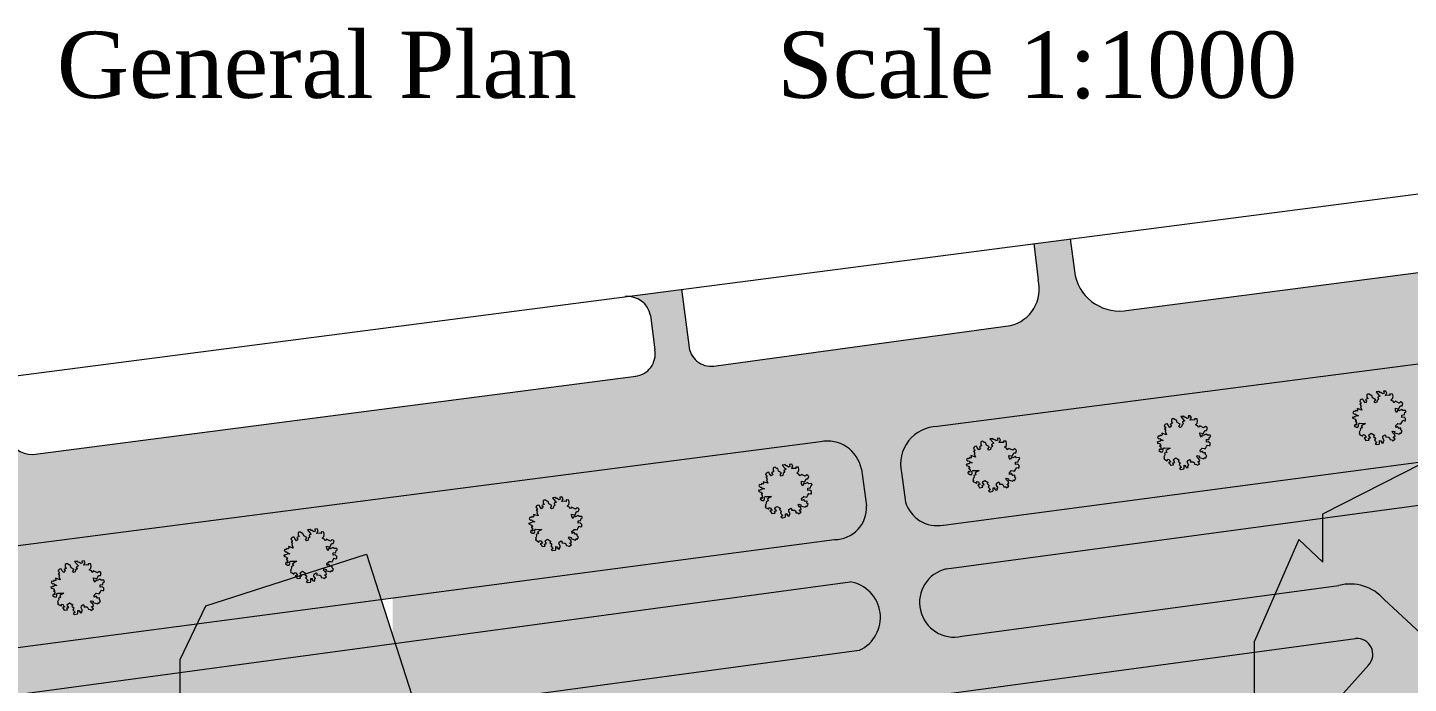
# Model space of a CAD drawing. Header units: millimetres. Extents: x 145836 to 266027, y 108786 to 206069.
# Drawn here: x 158322 to 172898, y 139788 to 146711 of the extents above; entities that cross this region are included whole.
import ezdxf

# ---------------------------------------------------------------- set-up
doc = ezdxf.new("R2010")
doc.units = ezdxf.units.MM
doc.layers.get('0').update_dxf_attribs({"color": 250})
doc.styles.get("Standard").update_dxf_attribs({"font": 'arial.ttf'})

msp = doc.modelspace()

# ---------------------------------------------------------------- hatches: boundary and pattern name
at = {"lineweight": 20}
msp.add_hatch(color=254, dxfattribs=at).paths.add_polyline_path([(172100, 144007), (169946, 143728, -0.403942), (169379, 144090), (169328, 144480), (168944, 144430), (168990, 144048, -0.417647), (168697, 143566), (166931, 143324), (166931, 142307, -0.230552), (167124, 142051), (167177, 141662, -0.356031), (166931, 141319), (166931, 140849), (167005, 140859, -0.742749), (167102, 140139), (166931, 140116), (166931, 139532), (172100, 140229), (172100, 142002), (167989, 141459, -0.388424), (167590, 141702), (167548, 142014, -0.478579), (167928, 142500), (172100, 143042)])
at = {"lineweight": 13, "true_color": 0xfcfcfc}
h = msp.add_hatch(color=7, dxfattribs=at)
h.set_gradient(color1=(194, 223, 180), color2=(197, 224, 184), centered=1, one_color=1, tint=0.8)
h.paths.add_polyline_path([(179773, 143016, -0.792677), (180445, 141647), (172659, 132975, 0.35594), (172704, 132663), (172922, 132468, 0.250858), (173333, 132489), (183711, 144062, 0.658834), (183475, 144520), (167838, 142488, 0.355396), (167538, 142088), (167590, 141702, 0.352882), (167946, 141453)])
at = {"lineweight": 20}
h = msp.add_hatch(color=254, dxfattribs=at)
h.paths.add_polyline_path([(175697, 144474), (172100, 144007), (172100, 143042), (175697, 143509)])
h.paths.add_polyline_path([(175697, 142478), (172100, 142002), (172100, 141632), (173040, 142110), (173444, 141729), (175697, 142033)])
h.paths.add_polyline_path([(174348, 139086), (174348, 138596), (175675, 137359, -0.037181), (175697, 137339), (175697, 137830)])
h = msp.add_hatch(color=254, dxfattribs=at)
h.paths.add_polyline_path([(166931, 143324), (165591, 143140, -0.426777), (165305, 143332), (165226, 143948), (164632, 143871, -0.392832), (164896, 143673), (164943, 143308, -0.433966), (164737, 143030), (162177, 142697), (162177, 141752), (166693, 142339, -0.169222), (166931, 142307)])
h.paths.add_polyline_path([(166931, 140849), (166931, 141319, -0.06854), (166841, 141307), (162177, 140691), (162177, 140294), (162203, 140211)])
h.paths.add_polyline_path([(166931, 139532), (166931, 140116), (162429, 139509), (162536, 139175), (162634, 139208), (162634, 138678), (162636, 138678, -0.285443), (163003, 139002)])
h.paths.add_polyline_path([(162177, 142697), (158377, 142204, -0.336821), (158105, 142412), (158041, 142766, -0.372042), (158199, 143036), (157401, 142933, -0.386929), (157643, 142730), (157703, 142342, -0.418231), (157479, 142088), (156749, 141993), (156749, 141047), (162177, 141752)])
at = {"lineweight": 13}
h = msp.add_hatch(color=5, dxfattribs=at)
h.set_gradient(color1=(194, 223, 180), color2=(197, 224, 184), centered=1, one_color=1, tint=0.8)
h.paths.add_polyline_path([(166933, 141320, 0.354307), (167177, 141662), (167124, 142051, 0.374648), (166744, 142346), (155956, 140944, 0.443182), (155615, 140398), (158688, 131156, 0.375268), (159051, 130970), (159363, 131071, 0.375129), (159546, 131410), (156951, 139367, -0.572776), (157410, 140061), (160112, 140418), (160203, 140608), (161901, 141152), (162054, 140675)])
h.paths.add_polyline_path([(167102, 140139, 0.742749), (167005, 140859), (162203, 140211), (162429, 139509)])
h.paths.add_polyline_path([(157736, 139607, 0.43561), (157497, 139230), (158300, 136769, 0.322783), (158485, 136657), (158897, 136791), (158783, 137142), (159932, 137514), (159932, 139904)], flags=17)
h = msp.add_hatch(color=252, dxfattribs=at)
h.paths.add_polyline_path([(172642, 140674), (174348, 139086), (174348, 140877), (173444, 141729), (171996, 141533), (171996, 141067), (171740, 141308), (171489, 140731), (172165, 140822, -0.287312)])
h.paths.add_polyline_path([(173444, 141729), (173040, 142110), (171996, 141579), (171996, 141533)])
h.paths.add_polyline_path([(171489, 140731), (171272, 140234), (171272, 140118), (172325, 140260, -0.722331), (172478, 139981), (172072, 139527, -0.452865), (171785, 139520), (171549, 139743), (171272, 139434), (171272, 137756), (173005, 139687, -0.370887), (173212, 139654), (174348, 138596), (174348, 139086), (172642, 140674, -0.00065), (172643, 140673, 0.288015), (172165, 140822)])
h.paths.add_polyline_path([(171272, 140118), (171272, 139434), (171549, 139743), (171805, 139502, 0.390675), (172063, 139517), (172482, 139985, 0.673111), (172341, 140262)], flags=17)
h.paths.add_polyline_path([(173177, 139508, 0.404429), (173016, 139498), (171702, 138033), (172217, 137541), (172284, 137478), (172693, 137912), (172619, 137987), (172963, 138352), (174348, 137048), (174348, 138413)])
h.paths.add_polyline_path([(171962, 137270), (172217, 137541), (171702, 138033), (173015, 139496, -0.436472), (173185, 139500), (174348, 138413), (174348, 138596), (173185, 139680, 0.305524), (173005, 139687), (171272, 137756), (171272, 137554), (171454, 137756)])
h.paths.add_polyline_path([(171454, 137756), (171272, 137554), (171272, 136405), (172029, 137207), (171962, 137270), (171962, 137270)])
h = msp.add_hatch(color=5, dxfattribs=at)
h.set_gradient(color1=(194, 223, 180), color2=(197, 224, 184), centered=1, one_color=1, tint=0.8)
h.paths.add_polyline_path([(171489, 140731), (171740, 141308), (171996, 141067), (171996, 141533), (168022, 140996, 0.913286), (168119, 140276)])
h = msp.add_hatch(color=252, dxfattribs=at)
h.paths.add_polyline_path([(161901, 141152), (160203, 140608), (160112, 140418), (162054, 140675)])
h.paths.add_polyline_path([(162054, 140675), (160112, 140418), (159932, 140041), (159932, 139904), (162203, 140211)])
h.paths.add_polyline_path([(162203, 140211), (159932, 139904), (159932, 137514), (162137, 138227), (161766, 139255, -0.463333), (161939, 139443), (162429, 139509)])
h.paths.add_polyline_path([(162634, 139208), (162536, 139175), (162429, 139509), (161939, 139443, 0.463333), (161766, 139255), (162137, 138227), (162647, 138392), (162629, 138443, -0.124516), (162634, 138670)])
h.paths.add_polyline_path([(162787, 138730), (162636, 138678, 0.129518), (162629, 138443), (162647, 138392), (162787, 138437)])
h.paths.add_polyline_path([(162200, 138051), (162137, 138227), (159932, 137514), (159932, 137130), (162136, 137850, 0.286235)])
at = {"lineweight": 20}
h = msp.add_hatch(color=254, dxfattribs=at)
h.paths.add_polyline_path([(159932, 140041), (160112, 140418), (157234, 140038, 0.293439), (156905, 139634), (157930, 139634), (159932, 139904)])
h.paths.add_polyline_path([(159007, 136449), (158897, 136791), (158567, 136684, -0.512429), (158290, 136799), (157497, 139230, -0.466932), (157767, 139612), (157930, 139634), (156905, 139634, 0.071899), (156909, 139496), (158705, 133990), (159207, 133990), (158520, 136094, -0.36162), (158650, 136332)])
h = msp.add_hatch(color=256, dxfattribs=at)
h.set_gradient(color1=(194, 223, 180), color2=(197, 224, 184), centered=1, one_color=1, tint=0.8)
h.paths.add_polyline_path([(163540, 138681), (163877, 137641), (168112, 139022), (168586, 138580), (168723, 138717), (168565, 138854), (169124, 139494), (169764, 138935), (169205, 138295), (168764, 138681), (168626, 138543), (168039, 137888), (169431, 136591, 0.050246), (169465, 136621), (169471, 136628, 0.38277), (169465, 136927), (169225, 137152), (171272, 139434), (171272, 140118), (163003, 139002, 0.285443), (162636, 138678), (162787, 138730), (162787, 138437)])

# ---------------------------------------------------------------- linework, layer by layer
for p, q in [((158199, 143036), (182324, 146166)), ((183442, 144515), (167928, 142500)), ((169328, 144480), (169379, 144090)), ((169946, 143728), (175879, 144498)), ((168944, 144430), (168990, 144048)), ((165226, 143948), (165305, 143332)), ((164896, 143673), (164943, 143308)), ((165591, 143140), (168697, 143566)), ((158377, 142204), (164744, 143030)), ((167989, 141459), (179920, 143036)), ((168022, 140996), (179757, 142581)), ((166693, 142339), (155998, 140950)), ((167124, 142051), (167177, 141662)), ((167548, 142014), (167590, 141702)), ((157234, 140038), (166841, 141307)), ((157767, 139612), (167005, 140859)), ((168184, 140285), (172165, 140822)), ((175943, 137601), (172642, 140674)), ((163003, 139002), (172341, 140262)), ((161939, 139443), (167102, 140139)), ((172063, 139517), (172482, 139985))]:
    msp.add_line(p, q, dxfattribs=at)
at = {"lineweight": 13}
for p, q in [((172583, 142868), (172558, 142865)), ((172558, 142865), (172588, 142831)), ((172591, 142869), (172583, 142868)), ((172597, 142858), (172591, 142869)), ((172609, 142857), (172597, 142858)), ((172625, 142844), (172609, 142857)), ((172641, 142851), (172625, 142844)), ((172659, 142874), (172637, 142871)), ((172637, 142871), (172641, 142851)), ((172671, 142853), (172659, 142874)), ((172663, 142844), (172671, 142853)), ((172389, 142776), (172384, 142765)), ((172384, 142765), (172397, 142752)), ((172398, 142742), (172385, 142737)), ((172385, 142737), (172401, 142718)), ((172401, 142784), (172389, 142776)), ((172401, 142718), (172394, 142709)), ((172394, 142709), (172407, 142673)), ((172397, 142752), (172398, 142742)), ((172404, 142786), (172401, 142784)), ((172419, 142789), (172404, 142786)), ((172424, 142773), (172419, 142789)), ((172444, 142750), (172424, 142773)), ((172455, 142762), (172444, 142750)), ((172454, 142787), (172447, 142781)), ((172447, 142781), (172460, 142768)), ((172472, 142796), (172454, 142787)), ((172460, 142768), (172455, 142762)), ((172471, 142840), (172461, 142834)), ((172461, 142834), (172461, 142808)), ((172461, 142808), (172472, 142796)), ((172485, 142842), (172471, 142840)), ((172498, 142830), (172485, 142842)), ((172511, 142827), (172498, 142830)), ((172521, 142801), (172511, 142827)), ((172553, 142783), (172521, 142801)), ((172537, 142761), (172553, 142783)), ((172547, 142749), (172537, 142761)), ((172565, 142756), (172547, 142749)), ((172567, 142774), (172565, 142756)), ((172588, 142792), (172567, 142774)), ((172600, 142820), (172576, 142808)), ((172576, 142808), (172577, 142802)), ((172577, 142802), (172588, 142792)), ((172588, 142831), (172600, 142820)), ((172657, 142827), (172663, 142844)), ((172684, 142830), (172657, 142827)), ((172703, 142827), (172684, 142830)), ((172731, 142842), (172702, 142843)), ((172702, 142843), (172703, 142827)), ((172713, 142778), (172732, 142796)), ((172734, 142767), (172713, 142778)), ((172736, 142815), (172731, 142842)), ((172732, 142796), (172736, 142815)), ((172738, 142768), (172734, 142767)), ((172743, 142751), (172738, 142768)), ((172753, 142757), (172743, 142751)), ((172761, 142767), (172753, 142757)), ((172800, 142746), (172761, 142767)), ((172797, 142687), (172812, 142719)), ((172818, 142761), (172800, 142746)), ((172812, 142719), (172831, 142719)), ((172830, 142756), (172818, 142761)), ((172839, 142744), (172830, 142756)), ((172831, 142719), (172839, 142744)), ((170408, 142580), (170399, 142574)), ((170399, 142574), (170399, 142548)), ((170422, 142581), (170408, 142580)), ((170436, 142569), (170422, 142581)), ((170449, 142567), (170436, 142569)), ((170458, 142541), (170449, 142567)), ((170520, 142607), (170495, 142605)), ((170495, 142605), (170525, 142570)), ((170537, 142560), (170513, 142548)), ((170529, 142608), (170520, 142607)), ((170525, 142570), (170537, 142560)), ((170534, 142598), (170529, 142608)), ((170546, 142596), (170534, 142598)), ((170562, 142583), (170546, 142596)), ((170579, 142591), (170562, 142583)), ((170596, 142613), (170574, 142611)), ((170574, 142611), (170579, 142591)), ((170594, 142567), (170600, 142583)), ((170621, 142569), (170594, 142567)), ((170608, 142593), (170596, 142613)), ((170600, 142583), (170608, 142593)), ((170641, 142567), (170621, 142569)), ((170668, 142581), (170639, 142582)), ((170639, 142582), (170641, 142567)), ((170673, 142555), (170668, 142581)), ((172319, 142596), (172309, 142599)), ((172309, 142599), (172312, 142586)), ((172320, 142658), (172312, 142645)), ((172312, 142645), (172326, 142631)), ((172312, 142586), (172329, 142580)), ((172328, 142602), (172319, 142596)), ((172336, 142657), (172320, 142658)), ((172326, 142631), (172336, 142633)), ((172341, 142603), (172328, 142602)), ((172329, 142580), (172341, 142577)), ((172347, 142561), (172335, 142556)), ((172340, 142669), (172336, 142657)), ((172336, 142633), (172343, 142626)), ((172353, 142663), (172340, 142669)), ((172344, 142612), (172341, 142603)), ((172341, 142577), (172347, 142561)), ((172343, 142626), (172371, 142613)), ((172371, 142613), (172344, 142612)), ((172362, 142673), (172353, 142663)), ((172407, 142673), (172359, 142689)), ((172359, 142689), (172362, 142673)), ((172763, 142668), (172761, 142693)), ((172761, 142693), (172797, 142687)), ((172776, 142648), (172763, 142668)), ((172786, 142674), (172776, 142648)), ((172800, 142665), (172786, 142674)), ((172827, 142680), (172800, 142665)), ((172840, 142668), (172827, 142680)), ((172828, 142621), (172856, 142625)), ((172830, 142596), (172828, 142621)), ((172852, 142600), (172830, 142596)), ((172831, 142548), (172840, 142565)), ((172868, 142669), (172840, 142668)), ((172840, 142565), (172857, 142560)), ((172869, 142584), (172852, 142600)), ((172856, 142625), (172862, 142646)), ((172857, 142560), (172868, 142561)), ((172862, 142646), (172876, 142653)), ((172876, 142653), (172868, 142669)), ((172868, 142561), (172869, 142584)), ((170299, 142412), (170290, 142402)), ((170344, 142412), (170296, 142429)), ((170296, 142429), (170299, 142412)), ((170326, 142516), (170321, 142505)), ((170321, 142505), (170334, 142492)), ((170335, 142481), (170322, 142476)), ((170322, 142476), (170338, 142457)), ((170338, 142524), (170326, 142516)), ((170338, 142457), (170331, 142449)), ((170331, 142449), (170344, 142412)), ((170334, 142492), (170335, 142481)), ((170341, 142525), (170338, 142524)), ((170356, 142529), (170341, 142525)), ((170362, 142512), (170356, 142529)), ((170381, 142489), (170362, 142512)), ((170393, 142501), (170381, 142489)), ((170391, 142526), (170384, 142520)), ((170384, 142520), (170397, 142507)), ((170409, 142536), (170391, 142526)), ((170397, 142507), (170393, 142501)), ((170399, 142548), (170409, 142536)), ((170490, 142523), (170458, 142541)), ((170474, 142500), (170490, 142523)), ((170484, 142488), (170474, 142500)), ((170502, 142495), (170484, 142488)), ((170505, 142513), (170502, 142495)), ((170525, 142531), (170505, 142513)), ((170513, 142548), (170514, 142542)), ((170514, 142542), (170525, 142531)), ((170650, 142518), (170669, 142536)), ((170672, 142506), (170650, 142518)), ((170669, 142536), (170673, 142555)), ((170675, 142507), (170672, 142506)), ((170680, 142491), (170675, 142507)), ((170691, 142496), (170680, 142491)), ((170698, 142506), (170691, 142496)), ((170737, 142486), (170698, 142506)), ((170700, 142407), (170698, 142432)), ((170698, 142432), (170735, 142426)), ((170723, 142413), (170713, 142387)), ((170737, 142405), (170723, 142413)), ((170735, 142426), (170749, 142458)), ((170755, 142500), (170737, 142486)), ((170764, 142419), (170737, 142405)), ((170749, 142458), (170768, 142458)), ((170767, 142495), (170755, 142500)), ((170778, 142407), (170764, 142419)), ((170776, 142483), (170767, 142495)), ((170768, 142458), (170776, 142483)), ((172335, 142522), (172326, 142505)), ((172326, 142505), (172346, 142492)), ((172335, 142556), (172349, 142545)), ((172348, 142513), (172335, 142522)), ((172346, 142492), (172366, 142491)), ((172349, 142545), (172348, 142513)), ((172366, 142491), (172371, 142509)), ((172367, 142525), (172383, 142534)), ((172371, 142509), (172367, 142525)), ((172386, 142449), (172378, 142444)), ((172378, 142444), (172385, 142431)), ((172385, 142431), (172379, 142421)), ((172379, 142421), (172385, 142414)), ((172383, 142534), (172447, 142533)), ((172385, 142414), (172396, 142410)), ((172391, 142464), (172386, 142449)), ((172411, 142487), (172388, 142478)), ((172388, 142478), (172391, 142464)), ((172447, 142533), (172402, 142507)), ((172402, 142507), (172411, 142487)), ((172419, 142403), (172420, 142415)), ((172420, 142415), (172437, 142412)), ((172437, 142412), (172442, 142400)), ((172481, 142406), (172486, 142416)), ((172486, 142416), (172506, 142428)), ((172506, 142428), (172539, 142408)), ((172630, 142397), (172651, 142411)), ((172651, 142411), (172662, 142398)), ((172727, 142440), (172733, 142452)), ((172743, 142424), (172727, 142440)), ((172733, 142452), (172756, 142446)), ((172754, 142413), (172743, 142424)), ((172756, 142446), (172753, 142434)), ((172753, 142434), (172801, 142420)), ((172759, 142394), (172754, 142413)), ((172764, 142510), (172786, 142532)), ((172766, 142490), (172764, 142510)), ((172788, 142501), (172766, 142490)), ((172785, 142500), (172788, 142501)), ((172800, 142479), (172785, 142500)), ((172786, 142532), (172804, 142529)), ((172803, 142481), (172800, 142479)), ((172801, 142420), (172809, 142434)), ((172820, 142482), (172803, 142481)), ((172804, 142529), (172818, 142527)), ((172809, 142434), (172819, 142425)), ((172818, 142527), (172831, 142548)), ((172819, 142425), (172833, 142451)), ((172820, 142464), (172820, 142482)), ((172833, 142451), (172820, 142464)), ((168311, 142279), (168306, 142268)), ((168306, 142268), (168319, 142255)), ((168322, 142287), (168311, 142279)), ((168326, 142288), (168322, 142287)), ((168340, 142292), (168326, 142288)), ((168346, 142275), (168340, 142292)), ((168365, 142252), (168346, 142275)), ((168376, 142289), (168369, 142283)), ((168369, 142283), (168382, 142270)), ((168394, 142299), (168376, 142289)), ((168382, 142270), (168377, 142264)), ((168393, 142343), (168383, 142337)), ((168383, 142337), (168383, 142311)), ((168383, 142311), (168394, 142299)), ((168407, 142344), (168393, 142343)), ((168420, 142332), (168407, 142344)), ((168433, 142330), (168420, 142332)), ((168443, 142304), (168433, 142330)), ((168475, 142286), (168443, 142304)), ((168458, 142263), (168475, 142286)), ((168505, 142370), (168480, 142368)), ((168480, 142368), (168510, 142333)), ((168489, 142276), (168487, 142258)), ((168510, 142294), (168489, 142276)), ((168521, 142323), (168498, 142311)), ((168498, 142311), (168499, 142305)), ((168499, 142305), (168510, 142294)), ((168513, 142372), (168505, 142370)), ((168510, 142333), (168521, 142323)), ((168519, 142361), (168513, 142372)), ((168531, 142360), (168519, 142361)), ((168546, 142347), (168531, 142360)), ((168563, 142354), (168546, 142347)), ((168581, 142376), (168558, 142374)), ((168558, 142374), (168563, 142354)), ((168579, 142330), (168585, 142347)), ((168606, 142332), (168579, 142330)), ((168593, 142356), (168581, 142376)), ((168585, 142347), (168593, 142356)), ((168625, 142330), (168606, 142332)), ((168653, 142344), (168624, 142345)), ((168624, 142345), (168625, 142330)), ((168635, 142281), (168654, 142299)), ((168656, 142269), (168635, 142281)), ((168657, 142318), (168653, 142344)), ((168654, 142299), (168657, 142318)), ((168660, 142270), (168656, 142269)), ((168664, 142254), (168660, 142270)), ((168682, 142269), (168675, 142260)), ((168722, 142249), (168682, 142269)), ((170256, 142335), (170246, 142338)), ((170246, 142338), (170250, 142325)), ((170257, 142397), (170249, 142384)), ((170249, 142384), (170263, 142370)), ((170250, 142325), (170266, 142319)), ((170265, 142342), (170256, 142335)), ((170273, 142396), (170257, 142397)), ((170263, 142370), (170273, 142373)), ((170278, 142342), (170265, 142342)), ((170266, 142319), (170279, 142316)), ((170285, 142300), (170272, 142296)), ((170272, 142296), (170286, 142284)), ((170277, 142409), (170273, 142396)), ((170273, 142373), (170280, 142365)), ((170290, 142402), (170277, 142409)), ((170282, 142351), (170278, 142342)), ((170279, 142316), (170285, 142300)), ((170280, 142365), (170308, 142352)), ((170308, 142352), (170282, 142351)), ((170286, 142284), (170285, 142253)), ((170304, 142265), (170320, 142273)), ((170320, 142273), (170384, 142272)), ((170384, 142272), (170339, 142246)), ((170713, 142387), (170700, 142407)), ((170701, 142249), (170723, 142271)), ((170723, 142271), (170741, 142268)), ((170741, 142268), (170755, 142266)), ((170755, 142266), (170768, 142287)), ((170766, 142361), (170793, 142364)), ((170767, 142336), (170766, 142361)), ((170789, 142339), (170767, 142336)), ((170768, 142287), (170777, 142304)), ((170777, 142304), (170794, 142300)), ((170805, 142408), (170778, 142407)), ((170806, 142324), (170789, 142339)), ((170793, 142364), (170799, 142386)), ((170794, 142300), (170805, 142300)), ((170799, 142386), (170813, 142393)), ((170813, 142393), (170805, 142408)), ((170805, 142300), (170806, 142324)), ((172396, 142410), (172416, 142398)), ((172416, 142398), (172419, 142403)), ((172455, 142387), (172430, 142380)), ((172430, 142380), (172438, 142371)), ((172438, 142371), (172450, 142352)), ((172442, 142400), (172455, 142387)), ((172450, 142352), (172483, 142356)), ((172476, 142377), (172497, 142381)), ((172483, 142356), (172476, 142377)), ((172497, 142381), (172481, 142406)), ((172538, 142401), (172530, 142394)), ((172530, 142394), (172551, 142376)), ((172539, 142408), (172538, 142401)), ((172546, 142366), (172540, 142357)), ((172540, 142357), (172557, 142338)), ((172551, 142376), (172546, 142366)), ((172561, 142328), (172546, 142318)), ((172546, 142318), (172562, 142308)), ((172557, 142338), (172561, 142328)), ((172562, 142308), (172589, 142313)), ((172589, 142313), (172592, 142322)), ((172592, 142322), (172592, 142351)), ((172592, 142351), (172613, 142350)), ((172613, 142350), (172606, 142341)), ((172606, 142341), (172621, 142325)), ((172621, 142325), (172637, 142328)), ((172627, 142376), (172630, 142397)), ((172644, 142351), (172627, 142376)), ((172631, 142341), (172644, 142351)), ((172637, 142328), (172631, 142341)), ((172662, 142398), (172656, 142389)), ((172656, 142389), (172689, 142388)), ((172689, 142388), (172700, 142379)), ((172700, 142379), (172704, 142362)), ((172704, 142362), (172727, 142359)), ((172727, 142359), (172732, 142350)), ((172732, 142350), (172758, 142367)), ((172739, 142391), (172759, 142394)), ((172758, 142367), (172739, 142391)), ((168242, 142161), (168233, 142147)), ((168233, 142147), (168248, 142133)), ((168258, 142159), (168242, 142161)), ((168248, 142133), (168258, 142136)), ((168262, 142172), (168258, 142159)), ((168258, 142136), (168265, 142129)), ((168275, 142165), (168262, 142172)), ((168265, 142129), (168293, 142115)), ((168284, 142175), (168275, 142165)), ((168329, 142175), (168280, 142192)), ((168280, 142192), (168284, 142175)), ((168320, 142244), (168307, 142239)), ((168307, 142239), (168322, 142220)), ((168322, 142220), (168315, 142212)), ((168315, 142212), (168329, 142175)), ((168319, 142255), (168320, 142244)), ((168377, 142264), (168365, 142252)), ((168469, 142251), (168458, 142263)), ((168487, 142258), (168469, 142251)), ((168675, 142260), (168664, 142254)), ((168685, 142170), (168682, 142195)), ((168682, 142195), (168719, 142189)), ((168698, 142150), (168685, 142170)), ((168707, 142176), (168698, 142150)), ((168722, 142168), (168707, 142176)), ((168719, 142189), (168734, 142221)), ((168740, 142263), (168722, 142249)), ((168749, 142182), (168722, 142168)), ((168734, 142221), (168753, 142221)), ((168751, 142258), (168740, 142263)), ((168762, 142170), (168749, 142182)), ((168750, 142124), (168778, 142127)), ((168751, 142099), (168750, 142124)), ((168761, 142247), (168751, 142258)), ((168753, 142221), (168761, 142247)), ((168790, 142171), (168762, 142170)), ((168778, 142127), (168784, 142149)), ((168784, 142149), (168798, 142156)), ((168798, 142156), (168790, 142171)), ((170272, 142262), (170263, 142245)), ((170263, 142245), (170283, 142231)), ((170285, 142253), (170272, 142262)), ((170283, 142231), (170303, 142231)), ((170303, 142231), (170308, 142248)), ((170308, 142248), (170304, 142265)), ((170323, 142189), (170315, 142184)), ((170315, 142184), (170322, 142170)), ((170322, 142170), (170316, 142161)), ((170316, 142161), (170322, 142154)), ((170322, 142154), (170334, 142149)), ((170328, 142204), (170323, 142189)), ((170348, 142227), (170325, 142218)), ((170325, 142218), (170328, 142204)), ((170334, 142149), (170353, 142138)), ((170339, 142246), (170348, 142227)), ((170353, 142138), (170356, 142143)), ((170356, 142143), (170358, 142155)), ((170358, 142155), (170374, 142151)), ((170392, 142126), (170367, 142120)), ((170367, 142120), (170375, 142111)), ((170374, 142151), (170379, 142139)), ((170379, 142139), (170392, 142126)), ((170413, 142117), (170434, 142120)), ((170419, 142146), (170423, 142155)), ((170434, 142120), (170419, 142146)), ((170423, 142155), (170443, 142168)), ((170443, 142168), (170476, 142147)), ((170475, 142140), (170467, 142134)), ((170467, 142134), (170489, 142115)), ((170476, 142147), (170475, 142140)), ((170565, 142115), (170567, 142136)), ((170567, 142136), (170588, 142151)), ((170588, 142151), (170599, 142137)), ((170599, 142137), (170593, 142128)), ((170593, 142128), (170626, 142127)), ((170626, 142127), (170638, 142118)), ((170665, 142180), (170670, 142192)), ((170680, 142164), (170665, 142180)), ((170670, 142192), (170693, 142186)), ((170677, 142130), (170696, 142134)), ((170695, 142106), (170677, 142130)), ((170691, 142152), (170680, 142164)), ((170693, 142186), (170690, 142173)), ((170690, 142173), (170738, 142159)), ((170696, 142134), (170691, 142152)), ((170703, 142229), (170701, 142249)), ((170726, 142241), (170703, 142229)), ((170723, 142239), (170726, 142241)), ((170738, 142219), (170723, 142239)), ((170741, 142220), (170738, 142219)), ((170738, 142159), (170747, 142173)), ((170758, 142222), (170741, 142220)), ((170747, 142173), (170756, 142164)), ((170756, 142164), (170770, 142190)), ((170757, 142204), (170758, 142222)), ((170770, 142190), (170757, 142204)), ((166118, 142004), (166113, 141993)), ((166113, 141993), (166126, 141980)), ((166130, 142012), (166118, 142004)), ((166126, 141980), (166127, 141969)), ((166133, 142014), (166130, 142012)), ((166148, 142017), (166133, 142014)), ((166154, 142000), (166148, 142017)), ((166173, 141978), (166154, 142000)), ((166185, 141990), (166173, 141978)), ((166183, 142015), (166176, 142009)), ((166176, 142009), (166189, 141996)), ((166201, 142024), (166183, 142015)), ((166189, 141996), (166185, 141990)), ((166200, 142068), (166191, 142062)), ((166191, 142062), (166191, 142036)), ((166191, 142036), (166201, 142024)), ((166214, 142069), (166200, 142068)), ((166228, 142058), (166214, 142069)), ((166241, 142055), (166228, 142058)), ((166250, 142029), (166241, 142055)), ((166282, 142011), (166250, 142029)), ((166266, 141989), (166282, 142011)), ((166276, 141977), (166266, 141989)), ((166294, 141984), (166276, 141977)), ((166312, 142096), (166287, 142093)), ((166287, 142093), (166317, 142059)), ((166297, 142002), (166294, 141984)), ((166317, 142019), (166297, 142002)), ((166329, 142048), (166305, 142036)), ((166305, 142036), (166306, 142030)), ((166306, 142030), (166317, 142019)), ((166320, 142097), (166312, 142096)), ((166317, 142059), (166329, 142048)), ((166326, 142086), (166320, 142097)), ((166338, 142085), (166326, 142086)), ((166354, 142072), (166338, 142085)), ((166370, 142079), (166354, 142072)), ((166388, 142102), (166366, 142099)), ((166366, 142099), (166370, 142079)), ((166386, 142055), (166392, 142072)), ((166413, 142058), (166386, 142055)), ((166400, 142081), (166388, 142102)), ((166392, 142072), (166400, 142081)), ((166432, 142055), (166413, 142058)), ((166460, 142069), (166431, 142071)), ((166431, 142071), (166432, 142055)), ((166442, 142006), (166461, 142024)), ((166463, 141994), (166442, 142006)), ((166465, 142043), (166460, 142069)), ((166461, 142024), (166465, 142043)), ((166467, 141996), (166463, 141994)), ((166472, 141979), (166467, 141996)), ((166483, 141985), (166472, 141979)), ((166490, 141994), (166483, 141985)), ((166529, 141974), (166490, 141994)), ((166547, 141989), (166529, 141974)), ((166559, 141984), (166547, 141989)), ((166568, 141972), (166559, 141984)), ((168241, 142098), (168230, 142101)), ((168230, 142101), (168234, 142088)), ((168234, 142088), (168251, 142082)), ((168250, 142105), (168241, 142098)), ((168256, 142025), (168248, 142008)), ((168248, 142008), (168268, 141994)), ((168262, 142106), (168250, 142105)), ((168251, 142082), (168263, 142079)), ((168269, 142063), (168256, 142059)), ((168256, 142059), (168271, 142047)), ((168270, 142016), (168256, 142025)), ((168266, 142114), (168262, 142106)), ((168263, 142079), (168269, 142063)), ((168293, 142115), (168266, 142114)), ((168268, 141994), (168288, 141994)), ((168271, 142047), (168270, 142016)), ((168288, 141994), (168293, 142012)), ((168289, 142028), (168305, 142036)), ((168293, 142012), (168289, 142028)), ((168305, 142036), (168368, 142035)), ((168332, 141990), (168310, 141981)), ((168310, 141981), (168313, 141967)), ((168368, 142035), (168324, 142009)), ((168324, 142009), (168332, 141990)), ((168686, 142012), (168708, 142035)), ((168688, 141992), (168686, 142012)), ((168710, 142004), (168688, 141992)), ((168707, 142003), (168710, 142004)), ((168722, 141982), (168707, 142003)), ((168708, 142035), (168726, 142032)), ((168725, 141983), (168722, 141982)), ((168742, 141985), (168725, 141983)), ((168726, 142032), (168740, 142029)), ((168740, 142029), (168753, 142050)), ((168742, 141967), (168742, 141985)), ((168774, 142102), (168751, 142099)), ((168753, 142050), (168762, 142067)), ((168762, 142067), (168779, 142063)), ((168791, 142087), (168774, 142102)), ((168779, 142063), (168790, 142064)), ((168790, 142064), (168791, 142087)), ((170375, 142111), (170387, 142091)), ((170387, 142091), (170420, 142096)), ((170420, 142096), (170413, 142117)), ((170483, 142105), (170477, 142096)), ((170477, 142096), (170495, 142077)), ((170489, 142115), (170483, 142105)), ((170498, 142067), (170483, 142057)), ((170483, 142057), (170499, 142047)), ((170495, 142077), (170498, 142067)), ((170499, 142047), (170527, 142053)), ((170527, 142053), (170530, 142062)), ((170530, 142062), (170530, 142091)), ((170530, 142091), (170550, 142089)), ((170550, 142089), (170543, 142080)), ((170543, 142080), (170558, 142064)), ((170558, 142064), (170574, 142067)), ((170581, 142091), (170565, 142115)), ((170568, 142081), (170581, 142091)), ((170574, 142067), (170568, 142081)), ((170638, 142118), (170641, 142101)), ((170641, 142101), (170664, 142099)), ((170664, 142099), (170669, 142090)), ((170669, 142090), (170695, 142106)), ((166049, 141886), (166041, 141873)), ((166041, 141873), (166055, 141858)), ((166057, 141830), (166048, 141823)), ((166065, 141884), (166049, 141886)), ((166055, 141858), (166065, 141861)), ((166070, 141831), (166057, 141830)), ((166069, 141897), (166065, 141884)), ((166065, 141861), (166072, 141854)), ((166082, 141890), (166069, 141897)), ((166073, 141840), (166070, 141831)), ((166072, 141854), (166100, 141841)), ((166100, 141841), (166073, 141840)), ((166091, 141901), (166082, 141890)), ((166136, 141901), (166088, 141917)), ((166088, 141917), (166091, 141901)), ((166127, 141969), (166114, 141965)), ((166114, 141965), (166130, 141946)), ((166130, 141946), (166123, 141937)), ((166123, 141937), (166136, 141901)), ((166492, 141896), (166490, 141921)), ((166490, 141921), (166527, 141915)), ((166505, 141875), (166492, 141896)), ((166515, 141902), (166505, 141875)), ((166529, 141893), (166515, 141902)), ((166527, 141915), (166541, 141947)), ((166556, 141908), (166529, 141893)), ((166541, 141947), (166560, 141947)), ((166570, 141896), (166556, 141908)), ((166558, 141849), (166585, 141853)), ((166559, 141824), (166558, 141849)), ((166581, 141828), (166559, 141824)), ((166560, 141947), (166568, 141972)), ((166597, 141897), (166570, 141896)), ((166598, 141812), (166581, 141828)), ((166585, 141853), (166591, 141874)), ((166591, 141874), (166605, 141881)), ((166605, 141881), (166597, 141897)), ((168308, 141952), (168300, 141947)), ((168300, 141947), (168306, 141933)), ((168306, 141933), (168300, 141924)), ((168300, 141924), (168306, 141917)), ((168306, 141917), (168318, 141913)), ((168313, 141967), (168308, 141952)), ((168318, 141913), (168338, 141901)), ((168338, 141901), (168341, 141906)), ((168341, 141906), (168342, 141918)), ((168342, 141918), (168359, 141914)), ((168376, 141890), (168352, 141883)), ((168352, 141883), (168360, 141874)), ((168359, 141914), (168364, 141902)), ((168360, 141874), (168372, 141854)), ((168364, 141902), (168376, 141890)), ((168372, 141854), (168405, 141859)), ((168398, 141880), (168419, 141883)), ((168405, 141859), (168398, 141880)), ((168403, 141909), (168408, 141918)), ((168419, 141883), (168403, 141909)), ((168408, 141918), (168428, 141931)), ((168428, 141931), (168461, 141910)), ((168460, 141904), (168452, 141897)), ((168452, 141897), (168473, 141878)), ((168461, 141910), (168460, 141904)), ((168468, 141869), (168461, 141860)), ((168461, 141860), (168479, 141840)), ((168483, 141831), (168467, 141820)), ((168473, 141878), (168468, 141869)), ((168479, 141840), (168483, 141831)), ((168514, 141825), (168514, 141854)), ((168514, 141854), (168534, 141852)), ((168534, 141852), (168528, 141843)), ((168528, 141843), (168543, 141828)), ((168543, 141828), (168559, 141831)), ((168549, 141878), (168551, 141899)), ((168566, 141854), (168549, 141878)), ((168551, 141899), (168572, 141914)), ((168553, 141844), (168566, 141854)), ((168559, 141831), (168553, 141844)), ((168572, 141914), (168584, 141901)), ((168584, 141901), (168578, 141892)), ((168578, 141892), (168611, 141890)), ((168611, 141890), (168622, 141881)), ((168622, 141881), (168626, 141864)), ((168626, 141864), (168648, 141862)), ((168648, 141862), (168654, 141853)), ((168649, 141943), (168654, 141955)), ((168665, 141927), (168649, 141943)), ((168654, 141955), (168677, 141949)), ((168654, 141853), (168680, 141869)), ((168661, 141893), (168680, 141897)), ((168680, 141869), (168661, 141893)), ((168676, 141915), (168665, 141927)), ((168677, 141949), (168675, 141936)), ((168675, 141936), (168723, 141922)), ((168680, 141897), (168676, 141915)), ((168723, 141922), (168731, 141936)), ((168731, 141936), (168741, 141927)), ((168741, 141927), (168755, 141953)), ((168755, 141953), (168742, 141967)), ((163775, 141722), (163766, 141716)), ((163766, 141716), (163766, 141690)), ((163766, 141690), (163776, 141678)), ((163789, 141723), (163775, 141722)), ((163802, 141711), (163789, 141723)), ((163816, 141709), (163802, 141711)), ((163825, 141683), (163816, 141709)), ((163857, 141665), (163825, 141683)), ((163887, 141750), (163862, 141747)), ((163862, 141747), (163892, 141713)), ((163904, 141702), (163880, 141690)), ((163880, 141690), (163881, 141684)), ((163881, 141684), (163892, 141673)), ((163895, 141751), (163887, 141750)), ((163892, 141713), (163904, 141702)), ((163901, 141740), (163895, 141751)), ((163913, 141739), (163901, 141740)), ((163929, 141726), (163913, 141739)), ((163945, 141733), (163929, 141726)), ((163963, 141756), (163941, 141753)), ((163941, 141753), (163945, 141733)), ((163961, 141709), (163967, 141726)), ((163988, 141711), (163961, 141709)), ((163975, 141735), (163963, 141756)), ((163967, 141726), (163975, 141735)), ((164007, 141709), (163988, 141711)), ((164035, 141723), (164006, 141725)), ((164006, 141725), (164007, 141709)), ((164040, 141697), (164035, 141723)), ((164036, 141678), (164040, 141697)), ((166048, 141823), (166038, 141826)), ((166038, 141826), (166041, 141814)), ((166041, 141814), (166058, 141808)), ((166064, 141750), (166055, 141733)), ((166055, 141733), (166075, 141720)), ((166058, 141808), (166070, 141805)), ((166076, 141788), (166064, 141784)), ((166064, 141784), (166078, 141773)), ((166077, 141741), (166064, 141750)), ((166070, 141805), (166076, 141788)), ((166075, 141720), (166095, 141719)), ((166078, 141773), (166077, 141741)), ((166095, 141719), (166100, 141737)), ((166096, 141753), (166112, 141761)), ((166100, 141737), (166096, 141753)), ((166112, 141761), (166176, 141761)), ((166120, 141692), (166115, 141677)), ((166140, 141715), (166117, 141706)), ((166117, 141706), (166120, 141692)), ((166176, 141761), (166131, 141735)), ((166131, 141735), (166140, 141715)), ((166493, 141738), (166515, 141760)), ((166495, 141717), (166493, 141738)), ((166518, 141729), (166495, 141717)), ((166515, 141760), (166533, 141757)), ((166515, 141728), (166518, 141729)), ((166530, 141707), (166515, 141728)), ((166532, 141709), (166530, 141707)), ((166550, 141710), (166532, 141709)), ((166533, 141757), (166547, 141755)), ((166547, 141755), (166560, 141776)), ((166549, 141692), (166550, 141710)), ((166562, 141679), (166549, 141692)), ((166560, 141776), (166569, 141793)), ((166569, 141793), (166586, 141788)), ((166586, 141788), (166597, 141789)), ((166597, 141789), (166598, 141812)), ((168467, 141820), (168484, 141810)), ((168484, 141810), (168511, 141816)), ((168511, 141816), (168514, 141825)), ((163624, 141540), (163616, 141526)), ((163640, 141538), (163624, 141540)), ((163644, 141551), (163640, 141538)), ((163657, 141544), (163644, 141551)), ((163666, 141555), (163657, 141544)), ((163711, 141555), (163663, 141571)), ((163663, 141571), (163666, 141555)), ((163693, 141658), (163688, 141647)), ((163688, 141647), (163701, 141634)), ((163702, 141623), (163689, 141619)), ((163689, 141619), (163705, 141600)), ((163705, 141666), (163693, 141658)), ((163705, 141600), (163698, 141591)), ((163698, 141591), (163711, 141555)), ((163701, 141634), (163702, 141623)), ((163708, 141667), (163705, 141666)), ((163723, 141671), (163708, 141667)), ((163729, 141654), (163723, 141671)), ((163748, 141632), (163729, 141654)), ((163760, 141644), (163748, 141632)), ((163758, 141669), (163751, 141663)), ((163751, 141663), (163764, 141650)), ((163776, 141678), (163758, 141669)), ((163764, 141650), (163760, 141644)), ((163841, 141642), (163857, 141665)), ((163851, 141631), (163841, 141642)), ((163869, 141638), (163851, 141631)), ((163872, 141656), (163869, 141638)), ((163892, 141673), (163872, 141656)), ((164017, 141660), (164036, 141678)), ((164038, 141648), (164017, 141660)), ((164042, 141650), (164038, 141648)), ((164047, 141633), (164042, 141650)), ((164057, 141639), (164047, 141633)), ((164065, 141648), (164057, 141639)), ((164104, 141628), (164065, 141648)), ((164067, 141550), (164065, 141575)), ((164065, 141575), (164102, 141569)), ((164080, 141529), (164067, 141550)), ((164090, 141556), (164080, 141529)), ((164104, 141547), (164090, 141556)), ((164102, 141569), (164116, 141601)), ((164122, 141642), (164104, 141628)), ((164131, 141561), (164104, 141547)), ((164116, 141601), (164135, 141601)), ((164134, 141638), (164122, 141642)), ((164144, 141550), (164131, 141561)), ((164143, 141626), (164134, 141638)), ((164135, 141601), (164143, 141626)), ((164172, 141551), (164144, 141550)), ((164180, 141535), (164172, 141551)), ((166115, 141677), (166107, 141672)), ((166107, 141672), (166114, 141659)), ((166114, 141659), (166108, 141649)), ((166108, 141649), (166114, 141642)), ((166114, 141642), (166126, 141638)), ((166126, 141638), (166145, 141626)), ((166145, 141626), (166148, 141631)), ((166148, 141631), (166149, 141643)), ((166149, 141643), (166166, 141639)), ((166184, 141615), (166159, 141608)), ((166159, 141608), (166167, 141599)), ((166166, 141639), (166171, 141628)), ((166167, 141599), (166179, 141580)), ((166171, 141628), (166184, 141615)), ((166179, 141580), (166212, 141584)), ((166205, 141605), (166226, 141609)), ((166212, 141584), (166205, 141605)), ((166211, 141634), (166215, 141644)), ((166226, 141609), (166211, 141634)), ((166215, 141644), (166235, 141656)), ((166235, 141656), (166268, 141636)), ((166267, 141629), (166259, 141622)), ((166259, 141622), (166281, 141604)), ((166268, 141636), (166267, 141629)), ((166275, 141594), (166269, 141585)), ((166269, 141585), (166287, 141566)), ((166281, 141604), (166275, 141594)), ((166290, 141556), (166275, 141546)), ((166275, 141546), (166291, 141536)), ((166287, 141566), (166290, 141556)), ((166291, 141536), (166319, 141541)), ((166319, 141541), (166322, 141550)), ((166322, 141550), (166322, 141579)), ((166322, 141579), (166342, 141578)), ((166342, 141578), (166335, 141569)), ((166335, 141569), (166350, 141553)), ((166350, 141553), (166366, 141556)), ((166357, 141604), (166359, 141624)), ((166373, 141579), (166357, 141604)), ((166359, 141624), (166380, 141639)), ((166360, 141569), (166373, 141579)), ((166366, 141556), (166360, 141569)), ((166380, 141639), (166391, 141626)), ((166391, 141626), (166385, 141617)), ((166385, 141617), (166418, 141615)), ((166418, 141615), (166430, 141607)), ((166430, 141607), (166433, 141589)), ((166433, 141589), (166456, 141587)), ((166456, 141587), (166461, 141578)), ((166457, 141668), (166462, 141680)), ((166472, 141652), (166457, 141668)), ((166461, 141578), (166487, 141595)), ((166462, 141680), (166485, 141674)), ((166468, 141619), (166488, 141622)), ((166487, 141595), (166468, 141619)), ((166483, 141641), (166472, 141652)), ((166485, 141674), (166482, 141662)), ((166482, 141662), (166530, 141648)), ((166488, 141622), (166483, 141641)), ((166530, 141648), (166538, 141662)), ((166538, 141662), (166548, 141653)), ((166548, 141653), (166562, 141679)), ((161301, 141412), (161276, 141409)), ((161276, 141409), (161305, 141375)), ((161309, 141413), (161301, 141412)), ((161315, 141402), (161309, 141413)), ((161327, 141401), (161315, 141402)), ((161342, 141388), (161327, 141401)), ((161359, 141395), (161342, 141388)), ((161377, 141418), (161354, 141415)), ((161354, 141415), (161359, 141395)), ((161389, 141397), (161377, 141418)), ((161381, 141388), (161389, 141397)), ((163623, 141477), (163613, 141480)), ((163613, 141480), (163616, 141468)), ((163616, 141526), (163630, 141512)), ((163616, 141468), (163633, 141462)), ((163632, 141484), (163623, 141477)), ((163630, 141512), (163640, 141515)), ((163639, 141404), (163630, 141387)), ((163645, 141485), (163632, 141484)), ((163633, 141462), (163645, 141459)), ((163651, 141442), (163639, 141438)), ((163639, 141438), (163653, 141427)), ((163652, 141395), (163639, 141404)), ((163640, 141515), (163647, 141508)), ((163648, 141494), (163645, 141485)), ((163645, 141459), (163651, 141442)), ((163647, 141508), (163675, 141495)), ((163675, 141495), (163648, 141494)), ((163653, 141427), (163652, 141395)), ((163670, 141373), (163675, 141391)), ((163671, 141407), (163687, 141415)), ((163675, 141391), (163671, 141407)), ((163687, 141415), (163751, 141414)), ((163751, 141414), (163706, 141389)), ((164068, 141391), (164090, 141414)), ((164070, 141371), (164068, 141391)), ((164090, 141414), (164108, 141411)), ((164108, 141411), (164122, 141409)), ((164122, 141409), (164135, 141429)), ((164133, 141503), (164160, 141507)), ((164134, 141478), (164133, 141503)), ((164156, 141482), (164134, 141478)), ((164135, 141429), (164144, 141447)), ((164144, 141447), (164161, 141442)), ((164173, 141466), (164156, 141482)), ((164160, 141507), (164166, 141528)), ((164161, 141442), (164172, 141443)), ((164166, 141528), (164180, 141535)), ((164172, 141443), (164173, 141466)), ((161106, 141320), (161102, 141309)), ((161102, 141309), (161115, 141296)), ((161116, 141286), (161103, 141281)), ((161103, 141281), (161118, 141262)), ((161118, 141328), (161106, 141320)), ((161118, 141262), (161111, 141253)), ((161111, 141253), (161125, 141217)), ((161115, 141296), (161116, 141286)), ((161122, 141330), (161118, 141328)), ((161136, 141333), (161122, 141330)), ((161142, 141317), (161136, 141333)), ((161161, 141294), (161142, 141317)), ((161173, 141306), (161161, 141294)), ((161172, 141331), (161165, 141325)), ((161165, 141325), (161178, 141312)), ((161190, 141340), (161172, 141331)), ((161178, 141312), (161173, 141306)), ((161189, 141384), (161179, 141378)), ((161179, 141378), (161179, 141352)), ((161179, 141352), (161190, 141340)), ((161203, 141386), (161189, 141384)), ((161216, 141374), (161203, 141386)), ((161229, 141371), (161216, 141374)), ((161239, 141345), (161229, 141371)), ((161271, 141327), (161239, 141345)), ((161254, 141305), (161271, 141327)), ((161265, 141293), (161254, 141305)), ((161283, 141300), (161265, 141293)), ((161285, 141318), (161283, 141300)), ((161305, 141336), (161285, 141318)), ((161317, 141364), (161294, 141352)), ((161294, 141352), (161295, 141346)), ((161295, 141346), (161305, 141336)), ((161305, 141375), (161317, 141364)), ((161375, 141371), (161381, 141388)), ((161402, 141374), (161375, 141371)), ((161421, 141371), (161402, 141374)), ((161448, 141386), (161420, 141387)), ((161420, 141387), (161421, 141371)), ((161431, 141322), (161450, 141340)), ((161452, 141311), (161431, 141322)), ((161453, 141359), (161448, 141386)), ((161450, 141340), (161453, 141359)), ((161456, 141312), (161452, 141311)), ((161460, 141295), (161456, 141312)), ((161471, 141301), (161460, 141295)), ((161478, 141311), (161471, 141301)), ((161518, 141290), (161478, 141311)), ((161515, 141231), (161529, 141263)), ((161535, 141305), (161518, 141290)), ((161529, 141263), (161549, 141263)), ((161547, 141300), (161535, 141305)), ((161557, 141288), (161547, 141300)), ((161549, 141263), (161557, 141288)), ((163630, 141387), (163650, 141374)), ((163650, 141374), (163670, 141373)), ((163690, 141331), (163682, 141326)), ((163682, 141326), (163689, 141313)), ((163689, 141313), (163683, 141303)), ((163683, 141303), (163689, 141296)), ((163689, 141296), (163701, 141292)), ((163695, 141346), (163690, 141331)), ((163715, 141369), (163692, 141360)), ((163692, 141360), (163695, 141346)), ((163701, 141292), (163720, 141280)), ((163706, 141389), (163715, 141369)), ((163720, 141280), (163723, 141285)), ((163723, 141285), (163724, 141297)), ((163724, 141297), (163741, 141293)), ((163759, 141269), (163734, 141262)), ((163734, 141262), (163742, 141253)), ((163741, 141293), (163746, 141281)), ((163742, 141253), (163754, 141234)), ((163746, 141281), (163759, 141269)), ((163780, 141259), (163801, 141263)), ((163787, 141238), (163780, 141259)), ((163786, 141288), (163790, 141298)), ((163801, 141263), (163786, 141288)), ((163790, 141298), (163810, 141310)), ((163810, 141310), (163843, 141289)), ((163842, 141283), (163834, 141276)), ((163834, 141276), (163856, 141257)), ((163843, 141289), (163842, 141283)), ((163850, 141248), (163844, 141239)), ((163856, 141257), (163850, 141248)), ((163932, 141257), (163934, 141278)), ((163948, 141233), (163932, 141257)), ((163934, 141278), (163955, 141293)), ((163955, 141293), (163966, 141280)), ((163966, 141280), (163960, 141271)), ((163960, 141271), (163993, 141269)), ((163993, 141269), (164005, 141260)), ((164005, 141260), (164008, 141243)), ((164032, 141322), (164037, 141334)), ((164047, 141306), (164032, 141322)), ((164036, 141232), (164062, 141249)), ((164037, 141334), (164060, 141328)), ((164043, 141272), (164063, 141276)), ((164062, 141249), (164043, 141272)), ((164058, 141295), (164047, 141306)), ((164060, 141328), (164057, 141316)), ((164057, 141316), (164105, 141301)), ((164063, 141276), (164058, 141295)), ((164093, 141383), (164070, 141371)), ((164090, 141382), (164093, 141383)), ((164104, 141361), (164090, 141382)), ((164107, 141362), (164104, 141361)), ((164105, 141301), (164113, 141316)), ((164125, 141364), (164107, 141362)), ((164113, 141316), (164123, 141307)), ((164123, 141307), (164137, 141333)), ((164124, 141346), (164125, 141364)), ((164137, 141333), (164124, 141346)), ((161037, 141140), (161026, 141143)), ((161026, 141143), (161030, 141130)), ((161037, 141202), (161029, 141189)), ((161029, 141189), (161043, 141175)), ((161030, 141130), (161046, 141124)), ((161054, 141201), (161037, 141202)), ((161046, 141146), (161037, 141140)), ((161043, 141175), (161054, 141177)), ((161058, 141147), (161046, 141146)), ((161046, 141124), (161059, 141121)), ((161065, 141105), (161052, 141100)), ((161052, 141100), (161067, 141089)), ((161058, 141213), (161054, 141201)), ((161054, 141177), (161061, 141170)), ((161071, 141207), (161058, 141213)), ((161062, 141156), (161058, 141147)), ((161059, 141121), (161065, 141105)), ((161061, 141170), (161089, 141157)), ((161089, 141157), (161062, 141156)), ((161080, 141217), (161071, 141207)), ((161125, 141217), (161076, 141233)), ((161076, 141233), (161080, 141217)), ((161481, 141212), (161478, 141237)), ((161478, 141237), (161515, 141231)), ((161494, 141192), (161481, 141212)), ((161503, 141218), (161494, 141192)), ((161518, 141209), (161503, 141218)), ((161545, 141224), (161518, 141209)), ((161558, 141212), (161545, 141224)), ((161546, 141165), (161574, 141169)), ((161547, 141140), (161546, 141165)), ((161570, 141144), (161547, 141140)), ((161549, 141092), (161558, 141109)), ((161585, 141213), (161558, 141212)), ((161558, 141109), (161575, 141104)), ((161587, 141128), (161570, 141144)), ((161574, 141169), (161580, 141190)), ((161575, 141104), (161586, 141105)), ((161580, 141190), (161594, 141197)), ((161594, 141197), (161585, 141213)), ((161586, 141105), (161587, 141128)), ((163754, 141234), (163787, 141238)), ((163844, 141239), (163862, 141220)), ((163865, 141210), (163850, 141199)), ((163850, 141199), (163866, 141190)), ((163862, 141220), (163865, 141210)), ((163866, 141190), (163894, 141195)), ((163894, 141195), (163897, 141204)), ((163897, 141204), (163897, 141233)), ((163897, 141233), (163917, 141231)), ((163917, 141231), (163910, 141222)), ((163910, 141222), (163925, 141207)), ((163925, 141207), (163941, 141210)), ((163935, 141223), (163948, 141233)), ((163941, 141210), (163935, 141223)), ((164008, 141243), (164031, 141241)), ((164031, 141241), (164036, 141232)), ((158648, 140984), (158643, 140973)), ((158643, 140973), (158656, 140960)), ((158660, 140993), (158648, 140984)), ((158656, 140960), (158657, 140950)), ((158663, 140994), (158660, 140993)), ((158677, 140997), (158663, 140994)), ((158683, 140981), (158677, 140997)), ((158703, 140958), (158683, 140981)), ((158714, 140970), (158703, 140958)), ((158713, 140995), (158706, 140989)), ((158706, 140989), (158719, 140976)), ((158731, 141004), (158713, 140995)), ((158719, 140976), (158714, 140970)), ((158730, 141049), (158720, 141043)), ((158720, 141043), (158720, 141016)), ((158720, 141016), (158731, 141004)), ((158744, 141050), (158730, 141049)), ((158757, 141038), (158744, 141050)), ((158770, 141035), (158757, 141038)), ((158780, 141009), (158770, 141035)), ((158812, 140991), (158780, 141009)), ((158795, 140969), (158812, 140991)), ((158806, 140957), (158795, 140969)), ((158824, 140964), (158806, 140957)), ((158842, 141076), (158817, 141074)), ((158817, 141074), (158847, 141039)), ((158826, 140982), (158824, 140964)), ((158847, 141000), (158826, 140982)), ((158859, 141028), (158835, 141016)), ((158835, 141016), (158836, 141010)), ((158836, 141010), (158847, 141000)), ((158850, 141077), (158842, 141076)), ((158847, 141039), (158859, 141028)), ((158856, 141066), (158850, 141077)), ((158868, 141065), (158856, 141066)), ((158884, 141052), (158868, 141065)), ((158900, 141059), (158884, 141052)), ((158918, 141082), (158896, 141079)), ((158896, 141079), (158900, 141059)), ((158916, 141035), (158922, 141052)), ((158943, 141038), (158916, 141035)), ((158930, 141062), (158918, 141082)), ((158922, 141052), (158930, 141062)), ((158962, 141035), (158943, 141038)), ((158990, 141050), (158961, 141051)), ((158961, 141051), (158962, 141035)), ((158972, 140987), (158991, 141004)), ((158993, 140975), (158972, 140987)), ((158994, 141023), (158990, 141050)), ((158991, 141004), (158994, 141023)), ((158997, 140976), (158993, 140975)), ((159002, 140959), (158997, 140976)), ((159012, 140965), (159002, 140959)), ((159019, 140975), (159012, 140965)), ((159059, 140954), (159019, 140975)), ((159077, 140969), (159059, 140954)), ((159089, 140964), (159077, 140969)), ((159098, 140952), (159089, 140964)), ((161052, 141066), (161043, 141049)), ((161043, 141049), (161064, 141036)), ((161066, 141057), (161052, 141066)), ((161064, 141036), (161084, 141035)), ((161067, 141089), (161066, 141057)), ((161084, 141069), (161101, 141078)), ((161089, 141053), (161084, 141069)), ((161084, 141035), (161089, 141053)), ((161104, 140993), (161096, 140988)), ((161096, 140988), (161102, 140975)), ((161102, 140975), (161096, 140965)), ((161096, 140965), (161102, 140958)), ((161101, 141078), (161164, 141077)), ((161102, 140958), (161114, 140954)), ((161109, 141008), (161104, 140993)), ((161128, 141031), (161106, 141022)), ((161106, 141022), (161109, 141008)), ((161114, 140954), (161134, 140942)), ((161164, 141077), (161119, 141051)), ((161119, 141051), (161128, 141031)), ((161137, 140947), (161138, 140959)), ((161138, 140959), (161154, 140956)), ((161154, 140956), (161160, 140944)), ((161199, 140950), (161204, 140960)), ((161204, 140960), (161224, 140973)), ((161224, 140973), (161257, 140952)), ((161347, 140941), (161368, 140955)), ((161368, 140955), (161379, 140942)), ((161445, 140984), (161450, 140996)), ((161461, 140968), (161445, 140984)), ((161450, 140996), (161473, 140990)), ((161472, 140957), (161461, 140968)), ((161473, 140990), (161470, 140978)), ((161470, 140978), (161519, 140964)), ((161476, 140938), (161472, 140957)), ((161482, 141054), (161504, 141076)), ((161484, 141034), (161482, 141054)), ((161506, 141046), (161484, 141034)), ((161503, 141044), (161506, 141046)), ((161518, 141023), (161503, 141044)), ((161504, 141076), (161522, 141073)), ((161521, 141025), (161518, 141023)), ((161519, 140964), (161527, 140978)), ((161538, 141026), (161521, 141025)), ((161522, 141073), (161536, 141071)), ((161527, 140978), (161537, 140969)), ((161536, 141071), (161549, 141092)), ((161537, 141008), (161538, 141026)), ((161551, 140995), (161537, 141008)), ((161537, 140969), (161551, 140995)), ((158579, 140866), (158571, 140853)), ((158571, 140853), (158585, 140839)), ((158587, 140810), (158578, 140804)), ((158595, 140865), (158579, 140866)), ((158585, 140839), (158595, 140842)), ((158600, 140811), (158587, 140810)), ((158599, 140877), (158595, 140865)), ((158595, 140842), (158602, 140834)), ((158612, 140871), (158599, 140877)), ((158603, 140820), (158600, 140811)), ((158602, 140834), (158630, 140821)), ((158630, 140821), (158603, 140820)), ((158621, 140881), (158612, 140871)), ((158666, 140881), (158618, 140897)), ((158618, 140897), (158621, 140881)), ((158657, 140950), (158644, 140945)), ((158644, 140945), (158660, 140926)), ((158660, 140926), (158652, 140918)), ((158652, 140918), (158666, 140881)), ((159022, 140876), (159019, 140901)), ((159019, 140901), (159056, 140895)), ((159035, 140856), (159022, 140876)), ((159045, 140882), (159035, 140856)), ((159059, 140873), (159045, 140882)), ((159056, 140895), (159071, 140927)), ((159086, 140888), (159059, 140873)), ((159071, 140927), (159090, 140927)), ((159099, 140876), (159086, 140888)), ((159087, 140829), (159115, 140833)), ((159089, 140804), (159087, 140829)), ((159111, 140808), (159089, 140804)), ((159090, 140927), (159098, 140952)), ((159127, 140877), (159099, 140876)), ((159128, 140793), (159111, 140808)), ((159115, 140833), (159121, 140854)), ((159121, 140854), (159135, 140862)), ((159135, 140862), (159127, 140877)), ((161134, 140942), (161137, 140947)), ((161172, 140931), (161148, 140924)), ((161148, 140924), (161156, 140915)), ((161156, 140915), (161168, 140896)), ((161160, 140944), (161172, 140931)), ((161168, 140896), (161201, 140900)), ((161194, 140921), (161215, 140925)), ((161201, 140900), (161194, 140921)), ((161215, 140925), (161199, 140950)), ((161256, 140945), (161248, 140938)), ((161248, 140938), (161269, 140920)), ((161257, 140952), (161256, 140945)), ((161264, 140910), (161257, 140901)), ((161257, 140901), (161275, 140882)), ((161279, 140872), (161263, 140862)), ((161263, 140862), (161280, 140852)), ((161269, 140920), (161264, 140910)), ((161275, 140882), (161279, 140872)), ((161280, 140852), (161307, 140857)), ((161307, 140857), (161310, 140866)), ((161310, 140866), (161310, 140895)), ((161310, 140895), (161330, 140894)), ((161330, 140894), (161324, 140885)), ((161324, 140885), (161338, 140869)), ((161338, 140869), (161355, 140872)), ((161345, 140920), (161347, 140941)), ((161362, 140895), (161345, 140920)), ((161349, 140885), (161362, 140895)), ((161355, 140872), (161349, 140885)), ((161379, 140942), (161373, 140933)), ((161373, 140933), (161407, 140932)), ((161407, 140932), (161418, 140923)), ((161418, 140923), (161422, 140906)), ((161422, 140906), (161444, 140903)), ((161444, 140903), (161449, 140894)), ((161449, 140894), (161476, 140911)), ((161457, 140935), (161476, 140938)), ((161476, 140911), (161457, 140935)), ((158578, 140804), (158568, 140807)), ((158568, 140807), (158571, 140794)), ((158571, 140794), (158588, 140788)), ((158594, 140730), (158585, 140713)), ((158585, 140713), (158605, 140700)), ((158588, 140788), (158600, 140785)), ((158606, 140769), (158594, 140764)), ((158594, 140764), (158608, 140753)), ((158607, 140722), (158594, 140730)), ((158600, 140785), (158606, 140769)), ((158605, 140700), (158625, 140699)), ((158608, 140753), (158607, 140722)), ((158625, 140699), (158630, 140717)), ((158626, 140733), (158642, 140742)), ((158630, 140717), (158626, 140733)), ((158642, 140742), (158705, 140741)), ((158650, 140672), (158645, 140658)), ((158670, 140696), (158647, 140687)), ((158647, 140687), (158650, 140672)), ((158705, 140741), (158661, 140715)), ((158661, 140715), (158670, 140696)), ((159023, 140718), (159045, 140740)), ((159025, 140698), (159023, 140718)), ((159047, 140710), (159025, 140698)), ((159044, 140708), (159047, 140710)), ((159059, 140687), (159044, 140708)), ((159045, 140740), (159063, 140737)), ((159062, 140689), (159059, 140687)), ((159079, 140690), (159062, 140689)), ((159063, 140737), (159077, 140735)), ((159077, 140735), (159090, 140756)), ((159079, 140672), (159079, 140690)), ((159092, 140659), (159079, 140672)), ((159090, 140756), (159099, 140773)), ((159099, 140773), (159116, 140768)), ((159116, 140768), (159127, 140769)), ((159127, 140769), (159128, 140793)), ((158645, 140658), (158637, 140652)), ((158637, 140652), (158644, 140639)), ((158644, 140639), (158638, 140629)), ((158638, 140629), (158644, 140623)), ((158644, 140623), (158655, 140618)), ((158655, 140618), (158675, 140606)), ((158675, 140606), (158678, 140611)), ((158678, 140611), (158679, 140623)), ((158679, 140623), (158696, 140620)), ((158714, 140595), (158689, 140588)), ((158689, 140588), (158697, 140579)), ((158696, 140620), (158701, 140608)), ((158697, 140579), (158709, 140560)), ((158701, 140608), (158714, 140595)), ((158709, 140560), (158742, 140564)), ((158735, 140585), (158756, 140589)), ((158742, 140564), (158735, 140585)), ((158740, 140614), (158745, 140624)), ((158756, 140589), (158740, 140614)), ((158745, 140624), (158765, 140637)), ((158765, 140637), (158798, 140616)), ((158797, 140609), (158789, 140602)), ((158789, 140602), (158810, 140584)), ((158798, 140616), (158797, 140609)), ((158805, 140574), (158799, 140565)), ((158799, 140565), (158816, 140546)), ((158820, 140536), (158804, 140526)), ((158804, 140526), (158821, 140516)), ((158810, 140584), (158805, 140574)), ((158816, 140546), (158820, 140536)), ((158821, 140516), (158848, 140521)), ((158848, 140521), (158851, 140530)), ((158851, 140530), (158851, 140559)), ((158851, 140559), (158871, 140558)), ((158871, 140558), (158865, 140549)), ((158865, 140549), (158880, 140533)), ((158880, 140533), (158896, 140536)), ((158886, 140584), (158889, 140605)), ((158903, 140559), (158886, 140584)), ((158889, 140605), (158909, 140619)), ((158890, 140550), (158903, 140559)), ((158896, 140536), (158890, 140550)), ((158909, 140619), (158921, 140606)), ((158921, 140606), (158915, 140597)), ((158915, 140597), (158948, 140596)), ((158948, 140596), (158959, 140587)), ((158959, 140587), (158963, 140570)), ((158963, 140570), (158985, 140567)), ((158985, 140567), (158991, 140558)), ((158986, 140649), (158992, 140660)), ((159002, 140632), (158986, 140649)), ((158991, 140558), (159017, 140575)), ((158992, 140660), (159015, 140655)), ((158998, 140599), (159018, 140602)), ((159017, 140575), (158998, 140599)), ((159013, 140621), (159002, 140632)), ((159015, 140655), (159012, 140642)), ((159012, 140642), (159060, 140628)), ((159018, 140602), (159013, 140621)), ((159060, 140628), (159068, 140642)), ((159068, 140642), (159078, 140633)), ((159078, 140633), (159092, 140659))]:
    msp.add_line(p, q, dxfattribs=at)
at = {"color": 252, "lineweight": 13}
for p, q in [((171996, 141579), (173040, 142110)), ((171740, 141308), (171272, 140234)), ((171996, 141067), (171740, 141308))]:
    msp.add_line(p, q, dxfattribs=at)
at = {"color": 252, "lineweight": 9}
for p, q in [((171996, 141067), (171996, 141579)), ((171272, 136405), (171272, 140234)), ((159932, 135003), (159932, 140041))]:
    msp.add_line(p, q, dxfattribs=at)
at = {"color": 252, "lineweight": 20}
for p, q in [((160203, 140608), (161901, 141152)), ((161901, 141152), (162536, 139175)), ((159932, 140041), (160203, 140608))]:
    msp.add_line(p, q, dxfattribs=at)
at = {"color": 5, "lineweight": 13}
msp.add_line((172244, 140833), (172242, 140836), dxfattribs=at)
at = {"lineweight": 20}
for centre, radius, start, end in [((168605, 143952), 397, 283.4144, 14.0851), ((169850, 144203), 484, 193.5008, 281.4842), ((164658, 143629), 243, 10.3353, 96.4557), ((164710, 143265), 237, 276.5685, 10.4053), ((165540, 143373), 238, 189.8818, 282.3284), ((158378, 142487), 283, 195.4025, 269.861), ((167933, 142104), 396, 90.8165, 193.1157), ((166765, 141980), 366, 11.1513, 101.5014), ((167922, 141799), 346, 196.1998, 281.1093), ((166844, 141641), 334, 269.5112, 3.5841), ((168103, 140641), 365, 102.8727, 282.8727), ((166945, 140484), 380, 294.4765, 80.8889), ((172285, 140367), 470, 40.5394, 104.8082)]:
    msp.add_arc(centre, radius, start, end, dxfattribs=at)
at = {"lineweight": 13}
msp.add_arc((172355, 140095), 168, 317.1165, 94.8818, dxfattribs=at)

# ---------------------------------------------------------------- texts
at = {"color": 252, "lineweight": 13, "insert": (158630, 146669), "char_height": 1000, "width": 14831.67, "attachment_point": 1}
msp.add_mtext('{\\fTimes New Roman|b0|i0|c0|p18;\\H0.7x;\\C256;General Plan\\fTimes New Roman|b0|i0|c204|p18; \\fTimes New Roman|b0|i0|c0|p18;       Scale 1:1000 \\P\\P\\H1.429x; }', dxfattribs=at)

doc.saveas('drawing.dxf')
